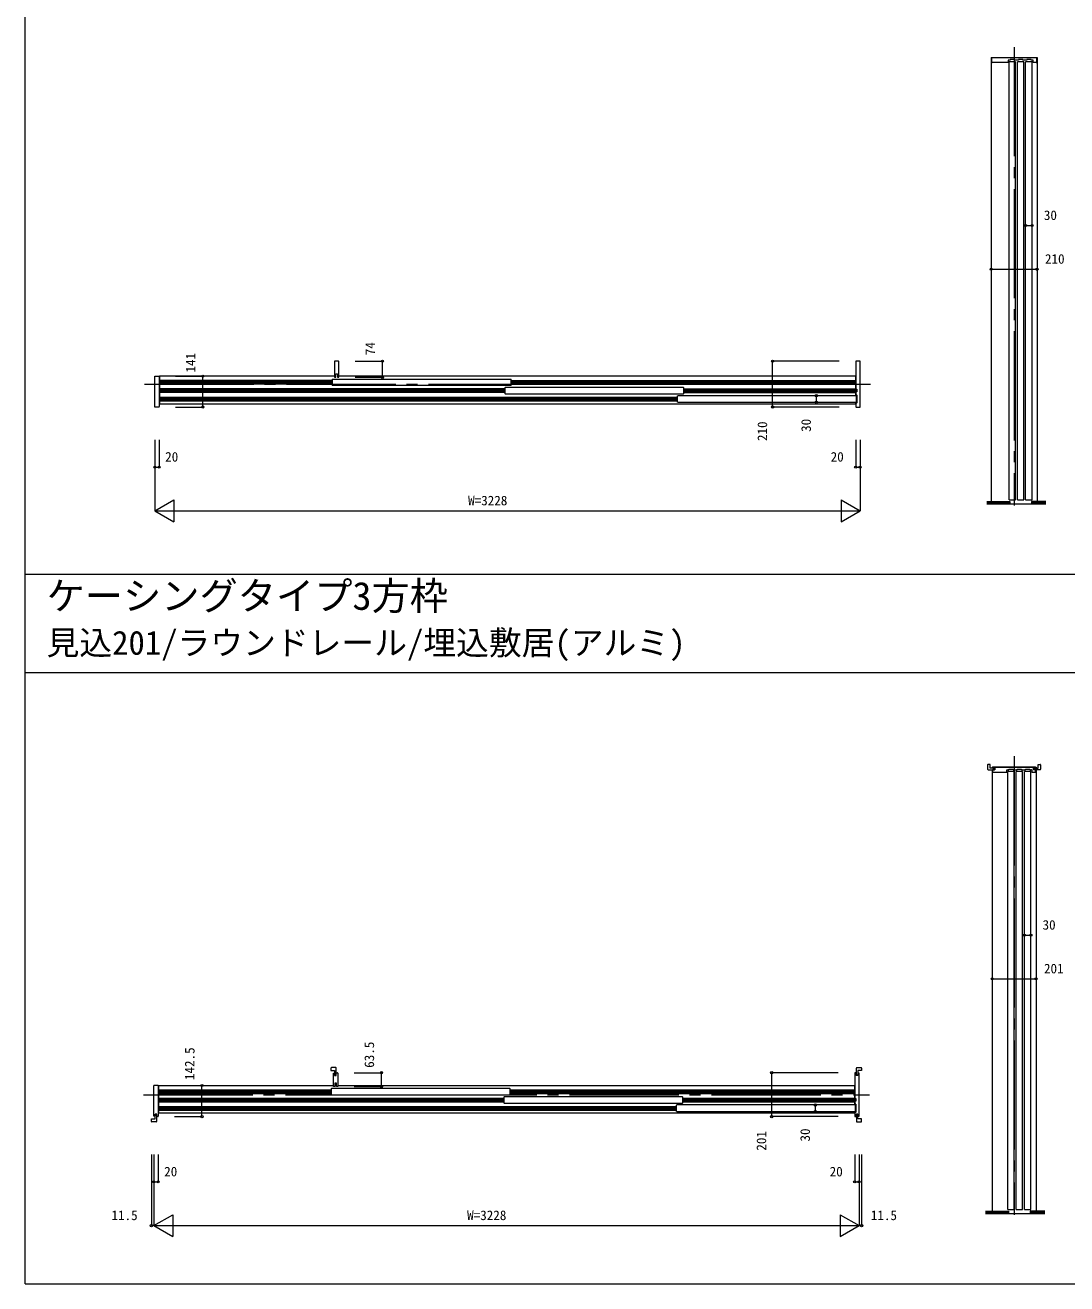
# Model space of a CAD drawing. Units: millimetres, scale not verified. Extents: x -14341 to 14341, y -10000 to 10000.
# Drawn here: x -14341 to -9573, y -10000 to -4240 of the extents above; entities that cross this region are included whole.
import ezdxf
from ezdxf.enums import TextEntityAlignment as Align

# ---------------------------------------------------------------- set-up
doc = ezdxf.new("R2010")
doc.units = ezdxf.units.MM
doc.header["$LTSCALE"] = 50
doc.linetypes.add('USER1', pattern=[13, 10, -1, 1, -1])
doc.layers.add('0-0_0', color=7, linetype='Continuous')
for name, color, linetype, lineweight in [('0-1_YKK_F1', 7, 'Continuous', 18), ('0-4_YKK_N1', 2, 'Continuous', 18), ('0-5_YKK_B1', 4, 'Continuous', 18), ('0-6_YKK_Z1', 7, 'Continuous', 18)]:
    doc.layers.add(name, color=color, linetype=linetype, lineweight=lineweight)
doc.styles.add('ＭＳ ゴシック', font='')
doc.styles.get('ＭＳ ゴシック').set_extended_font_data('MS Gothic')

msp = doc.modelspace()

# ---------------------------------------------------------------- linework, layer by layer
at = {"layer": '0-1_YKK_F1'}
for p, q in [((-14340.51, -10000), (-14340.51, 10000)), ((-14340.51, -6752.5), (14159.49, -6752.5)), ((-14340.51, -7202.5), (14159.49, -7202.5)), ((-14340.51, -10000), (14340.51, -10000))]:
    msp.add_line(p, q, dxfattribs=at)
at = {"layer": '0-4_YKK_N1'}
for p, q in [((-9761.01, -5156.88), (-9731.01, -5156.88)), ((-9919.01, -5356.88), (-9709.01, -5356.88)), ((-12830.01, -5777.5), (-12705.01, -5777.5)), ((-12705.01, -5851.5), (-12705.01, -5777.5)), ((-10919.01, -5987.5), (-10919.01, -5777.5)), ((-10614.01, -5777.5), (-10919.01, -5777.5)), ((-13652.01, -5846.5), (-13527.01, -5846.5)), ((-13527.01, -5987.5), (-13527.01, -5846.5)), ((-12830.01, -5851.5), (-12705.01, -5851.5)), ((-13652.01, -5987.5), (-13527.01, -5987.5)), ((-10614.01, -5987.5), (-10919.01, -5987.5)), ((-10719.01, -5965.5), (-10719.01, -5935.5)), ((-13747.01, -6137.5), (-13747.01, -6462.5)), ((-13727.01, -6137.5), (-13727.01, -6262.5)), ((-10519.01, -6137.5), (-10519.01, -6462.5)), ((-13747.01, -6262.5), (-13727.01, -6262.5)), ((-13747.01, -6462.5), (-13660.41, -6412.5)), ((-13660.41, -6412.5), (-13660.41, -6512.5)), ((-10605.61, -6412.5), (-10605.61, -6512.5)), ((-10605.61, -6412.5), (-10519.01, -6462.5)), ((-13747.01, -6462.5), (-10519.01, -6462.5)), ((-13747.01, -6462.5), (-13660.41, -6512.5)), ((-10605.61, -6512.5), (-10519.01, -6462.5)), ((-9767.01, -8404.38), (-9737.01, -8404.38)), ((-9914.51, -8604.38), (-9713.51, -8604.38)), ((-12834.51, -9034), (-12709.51, -9034)), ((-12709.51, -9097.5), (-12709.51, -9034)), ((-10923.51, -9235), (-10923.51, -9034)), ((-10618.51, -9034), (-10923.51, -9034)), ((-13656.51, -9092.5), (-13531.51, -9092.5)), ((-13531.51, -9235), (-13531.51, -9092.5)), ((-12834.51, -9097.5), (-12709.51, -9097.5)), ((-10723.51, -9211.5), (-10723.51, -9181.5)), ((-13656.51, -9235), (-13531.51, -9235)), ((-10618.51, -9235), (-10923.51, -9235)), ((-13763.01, -9408.5), (-13763.01, -9733.5)), ((-13751.51, -9408.5), (-13751.51, -9733.5)), ((-13731.51, -9408.5), (-13731.51, -9533.5)), ((-10523.51, -9408.5), (-10523.51, -9733.5)), ((-10512.01, -9408.5), (-10512.01, -9733.5)), ((-13751.51, -9533.5), (-13731.51, -9533.5)), ((-13751.51, -9733.5), (-13763.01, -9733.5)), ((-13751.51, -9733.5), (-13664.91, -9683.5)), ((-13751.51, -9733.5), (-10523.51, -9733.5)), ((-13751.51, -9733.5), (-13664.91, -9783.5)), ((-13664.91, -9683.5), (-13664.91, -9783.5)), ((-10610.11, -9683.5), (-10610.11, -9783.5)), ((-10610.11, -9683.5), (-10523.51, -9733.5)), ((-10610.11, -9783.5), (-10523.51, -9733.5)), ((-10523.51, -9733.5), (-10512.01, -9733.5))]:
    msp.add_line(p, q, dxfattribs=at)
for points in [[(-10539.01, -6137.5), (-10539.01, -6262.5), (-10519.01, -6262.5)], [(-10543.51, -9408.5), (-10543.51, -9533.5), (-10523.51, -9533.5)]]:
    msp.add_lwpolyline(points, dxfattribs=at)
for centre in [(-9761.01, -5156.88), (-9731.01, -5156.88), (-9919.01, -5356.88), (-9709.01, -5356.88), (-12705.01, -5777.5), (-10919.01, -5777.5), (-13527.01, -5846.5), (-12705.01, -5851.5), (-10719.01, -5935.5), (-13527.01, -5987.5), (-10919.01, -5987.5), (-10719.01, -5965.5), (-13747.01, -6262.5), (-13727.01, -6262.5), (-10539.01, -6262.5), (-10519.01, -6262.5), (-9767.01, -8404.38), (-9737.01, -8404.38), (-9914.51, -8604.38), (-9713.51, -8604.38), (-12709.51, -9034), (-10923.51, -9034), (-13531.51, -9092.5), (-12709.51, -9097.5), (-10723.51, -9181.5), (-10723.51, -9211.5), (-13531.51, -9235), (-10923.51, -9235), (-13751.51, -9533.5), (-13731.51, -9533.5), (-10543.51, -9533.5), (-10523.51, -9533.5), (-13763.01, -9733.5), (-10512.01, -9733.5)]:
    msp.add_circle(centre, 5, dxfattribs=at)
at = {"layer": '0-5_YKK_B1'}
for p, q in [((-9919.01, -4387.5), (-9919.01, -6420.5)), ((-9919.01, -4387.5), (-9709.01, -4387.5)), ((-9837.01, -6412.5), (-9837.01, -4408.5)), ((-9799.01, -6412.5), (-9799.01, -4408.5)), ((-9761.01, -6412.5), (-9761.01, -4408.5)), ((-9709.01, -4387.5), (-9709.01, -6420.5)), ((-13727.01, -5846.5), (-13727.01, -5985.5)), ((-13726.01, -5846.5), (-13726.01, -5973)), ((-12925.01, -5846.5), (-13726.01, -5846.5)), ((-12935.51, -5866), (-13726.01, -5866)), ((-12935.51, -5868.6), (-13726.01, -5868.6)), ((-12935.51, -5872.8), (-13726.01, -5872.8)), ((-12935.51, -5861.5), (-12933.51, -5859.5)), ((-12935.51, -5861.5), (-12935.51, -5887.5)), ((-12933.51, -5859.5), (-12117.51, -5859.5)), ((-10540.01, -5846.5), (-12905.01, -5846.5)), ((-12117.51, -5859.5), (-12115.51, -5861.5)), ((-12115.51, -5887.5), (-12115.51, -5861.5)), ((-12115.51, -5866), (-10540.01, -5866)), ((-10540.01, -5868.6), (-12115.51, -5868.6)), ((-10540.01, -5872.8), (-12115.51, -5872.8)), ((-10540.01, -5846.5), (-10540.01, -5935.5)), ((-12935.51, -5876.2), (-13726.01, -5876.2)), ((-12935.51, -5880.4), (-13726.01, -5880.4)), ((-12935.51, -5883), (-13726.01, -5883)), ((-12145.51, -5904), (-13726.01, -5904)), ((-12145.51, -5906.6), (-13726.01, -5906.6)), ((-12145.51, -5910.8), (-13726.01, -5910.8)), ((-12145.51, -5914.2), (-13726.01, -5914.2)), ((-12145.51, -5918.4), (-13726.01, -5918.4)), ((-12145.51, -5921), (-13726.01, -5921)), ((-12933.51, -5889.5), (-12935.51, -5887.5)), ((-12117.51, -5889.5), (-12933.51, -5889.5)), ((-12145.51, -5899.5), (-12143.51, -5897.5)), ((-12145.51, -5899.5), (-12145.51, -5925.5)), ((-12143.51, -5927.5), (-12145.51, -5925.5)), ((-11327.51, -5897.5), (-12143.51, -5897.5)), ((-12143.51, -5927.5), (-11327.51, -5927.5)), ((-12117.51, -5889.5), (-12115.51, -5887.5)), ((-10540.01, -5876.2), (-12115.51, -5876.2)), ((-12115.51, -5880.4), (-10540.01, -5880.4)), ((-12115.51, -5883), (-10540.01, -5883)), ((-11327.51, -5897.5), (-11325.51, -5899.5)), ((-11327.51, -5927.5), (-11325.51, -5925.5)), ((-11325.51, -5925.5), (-11325.51, -5899.5)), ((-11325.51, -5904), (-10540.01, -5904)), ((-11325.51, -5906.6), (-10540.01, -5906.6)), ((-11325.51, -5910.8), (-10540.01, -5910.8)), ((-11325.51, -5914.2), (-10540.01, -5914.2)), ((-11325.51, -5918.4), (-10540.01, -5918.4)), ((-11325.51, -5921), (-10540.01, -5921)), ((-10538.01, -5930.5), (-10536.01, -5930.5)), ((-10534.01, -5932.5), (-10534.01, -5968.5)), ((-13726.01, -5942), (-11355.51, -5942)), ((-13726.01, -5944.6), (-11355.51, -5944.6)), ((-13726.01, -5948.8), (-11355.51, -5948.8)), ((-13726.01, -5952.2), (-11355.51, -5952.2)), ((-13726.01, -5956.4), (-11355.51, -5956.4)), ((-13726.01, -5959), (-11355.51, -5959)), ((-13726.01, -5973), (-10540.01, -5973)), ((-11355.51, -5937.5), (-11353.51, -5935.5)), ((-11355.51, -5937.5), (-11355.51, -5963.5)), ((-11353.51, -5965.5), (-11355.51, -5963.5)), ((-10537.51, -5935.5), (-11353.51, -5935.5)), ((-11353.51, -5965.5), (-10537.51, -5965.5)), ((-10540.01, -5965.5), (-10540.01, -5973)), ((-10539.01, -5971.5), (-10539.01, -5985.5)), ((-10536.01, -5970.5), (-10538.01, -5970.5)), ((-10537.51, -5935.5), (-10535.51, -5937.5)), ((-10537.51, -5965.5), (-10535.51, -5963.5)), ((-10535.51, -5963.5), (-10535.51, -5937.5)), ((-9837.01, -6412.5), (-9807.01, -6412.5)), ((-9799.01, -6412.5), (-9769.01, -6412.5)), ((-9761.01, -6412.5), (-9731.01, -6412.5)), ((-9935.01, -7625.5), (-9935.01, -7645.5)), ((-9914.51, -7635), (-9914.51, -7640.5)), ((-9914.51, -7635), (-9713.51, -7635)), ((-9914.51, -7647.5), (-9914.51, -9668)), ((-9843.01, -9660), (-9843.01, -7656)), ((-9805.01, -9660), (-9805.01, -7656)), ((-9767.01, -9660), (-9767.01, -7656)), ((-9713.51, -7635), (-9713.51, -7640.5)), ((-9713.51, -7647.5), (-9713.51, -9668)), ((-9693.01, -7625.5), (-9693.01, -7645.5)), ((-12919.01, -9010.5), (-12939.01, -9010.5)), ((-10534.01, -9010.5), (-10514.01, -9010.5)), ((-13731.51, -9092.5), (-13751.51, -9092.5)), ((-13731.51, -9092.5), (-13731.51, -9233)), ((-13730.51, -9092.5), (-12929.51, -9092.5)), ((-13730.51, -9092.5), (-13730.51, -9219)), ((-12909.51, -9092.5), (-10544.51, -9092.5)), ((-10544.51, -9092.5), (-10544.51, -9181.5)), ((-13730.51, -9112), (-12940.01, -9112)), ((-13730.51, -9114.6), (-12940.01, -9114.6)), ((-13730.51, -9118.8), (-12940.01, -9118.8)), ((-13730.51, -9122.2), (-12940.01, -9122.2)), ((-13730.51, -9126.4), (-12940.01, -9126.4)), ((-13730.51, -9129), (-12940.01, -9129)), ((-13730.51, -9150), (-12150.01, -9150)), ((-13730.51, -9152.6), (-12150.01, -9152.6)), ((-13730.51, -9156.8), (-12150.01, -9156.8)), ((-12940.01, -9107.5), (-12938.01, -9105.5)), ((-12940.01, -9107.5), (-12940.01, -9133.5)), ((-12938.01, -9135.5), (-12940.01, -9133.5)), ((-12122.01, -9105.5), (-12938.01, -9105.5)), ((-12938.01, -9135.5), (-12122.01, -9135.5)), ((-12150.01, -9145.5), (-12148.01, -9143.5)), ((-12150.01, -9145.5), (-12150.01, -9171.5)), ((-11332.01, -9143.5), (-12148.01, -9143.5)), ((-12122.01, -9105.5), (-12120.01, -9107.5)), ((-12122.01, -9135.5), (-12120.01, -9133.5)), ((-12120.01, -9133.5), (-12120.01, -9107.5)), ((-12120.01, -9112), (-10544.51, -9112)), ((-10544.51, -9114.6), (-12120.01, -9114.6)), ((-10544.51, -9118.8), (-12120.01, -9118.8)), ((-10544.51, -9122.2), (-12120.01, -9122.2)), ((-12120.01, -9126.4), (-10544.51, -9126.4)), ((-12120.01, -9129), (-10544.51, -9129)), ((-11332.01, -9143.5), (-11330.01, -9145.5)), ((-11330.01, -9171.5), (-11330.01, -9145.5)), ((-11330.01, -9150), (-10544.51, -9150)), ((-11330.01, -9152.6), (-10544.51, -9152.6)), ((-11330.01, -9156.8), (-10544.51, -9156.8)), ((-13730.51, -9160.2), (-12150.01, -9160.2)), ((-13730.51, -9164.4), (-12150.01, -9164.4)), ((-13730.51, -9167), (-12150.01, -9167)), ((-13730.51, -9188), (-11360.01, -9188)), ((-13730.51, -9190.6), (-11360.01, -9190.6)), ((-13730.51, -9194.8), (-11360.01, -9194.8)), ((-13730.51, -9198.2), (-11360.01, -9198.2)), ((-13730.51, -9202.4), (-11360.01, -9202.4)), ((-13730.51, -9205), (-11360.01, -9205)), ((-12148.01, -9173.5), (-12150.01, -9171.5)), ((-12148.01, -9173.5), (-11332.01, -9173.5)), ((-11360.01, -9183.5), (-11358.01, -9181.5)), ((-11360.01, -9183.5), (-11360.01, -9209.5)), ((-11358.01, -9211.5), (-11360.01, -9209.5)), ((-10542.01, -9181.5), (-11358.01, -9181.5)), ((-11358.01, -9211.5), (-10542.01, -9211.5)), ((-11332.01, -9173.5), (-11330.01, -9171.5)), ((-11330.01, -9160.2), (-10544.51, -9160.2)), ((-11330.01, -9164.4), (-10544.51, -9164.4)), ((-11330.01, -9167), (-10544.51, -9167)), ((-10544.51, -9211.5), (-10544.51, -9219)), ((-10543.51, -9165), (-10543.51, -9175.5)), ((-10542.51, -9176.5), (-10540.51, -9176.5)), ((-10542.01, -9181.5), (-10540.01, -9183.5)), ((-10542.01, -9211.5), (-10540.01, -9209.5)), ((-10540.01, -9209.5), (-10540.01, -9183.5)), ((-10538.51, -9178.5), (-10538.51, -9214.5)), ((-13741.01, -9258.5), (-13761.01, -9258.5)), ((-10544.51, -9219), (-13730.51, -9219)), ((-10543.51, -9217.5), (-10543.51, -9233)), ((-10540.51, -9216.5), (-10542.51, -9216.5)), ((-10534.01, -9258.5), (-10514.01, -9258.5)), ((-9843.01, -9660), (-9813.01, -9660)), ((-9805.01, -9660), (-9775.01, -9660)), ((-9767.01, -9660), (-9737.01, -9660))]:
    msp.add_line(p, q, dxfattribs=at)
for points in [[(-9916.51, -4409.5), (-9916.51, -4387.5), (-9711.51, -4387.5), (-9711.51, -4409.5)], [(-9841.71, -4402.3), (-9841.71, -4411), (-9842.21, -4411.5), (-9914.51, -4411.5)], [(-9755.51, -4400.3), (-9774.51, -4400.3), (-9774.51, -4397.5), (-9793.51, -4397.5), (-9793.51, -4400.3), (-9812.51, -4400.3), (-9812.51, -4397.5), (-9831.51, -4397.5), (-9831.51, -4400.3), (-9839.71, -4400.3)], [(-9807.01, -6412.5), (-9807.01, -4408.5), (-9837.01, -4408.5)], [(-9769.01, -6412.5), (-9769.01, -4408.5), (-9799.01, -4408.5)], [(-9731.01, -6412.5), (-9731.01, -4408.5), (-9761.01, -4408.5)], [(-9728.31, -4400.3), (-9736.51, -4400.3), (-9736.51, -4397.5), (-9755.51, -4397.5), (-9755.51, -4400.3)], [(-9713.51, -4411.5), (-9725.81, -4411.5), (-9726.31, -4411), (-9726.31, -4402.3)], [(-12907.01, -5777.5), (-12925.01, -5777.5), (-12925.01, -5851.5), (-12919.01, -5851.5), (-12919.01, -5835.5)], [(-12919.01, -5835.5), (-12911.01, -5835.5), (-12911.01, -5851.5), (-12905.01, -5851.5), (-12905.01, -5779.5)], [(-10539.01, -5779.5), (-10539.01, -5906), (-10538.51, -5906.5), (-10534.01, -5906.5), (-10534.01, -5907.5), (-10534.01, -5917.5), (-10534.01, -5918.5), (-10538.51, -5918.5)], [(-10537.01, -5987.5), (-10519.01, -5987.5), (-10519.01, -5962.5), (-10519.01, -5802.5), (-10519.01, -5777.5), (-10537.01, -5777.5)], [(-13729.01, -5987.5), (-13747.01, -5987.5), (-13747.01, -5932.5), (-13747.01, -5846.5), (-13727.01, -5846.5)], [(-10538.51, -5918.5), (-10539.01, -5919), (-10539.01, -5929.5)], [(-9924.01, -7640.5), (-9924.01, -7623.5), (-9933.01, -7623.5)], [(-9933.01, -7647.5), (-9903.01, -7647.5), (-9903.01, -7640.5), (-9924.01, -7640.5)], [(-9716.01, -7657), (-9716.01, -7648), (-9723.01, -7648), (-9725.51, -7648), (-9725.51, -7640.3), (-9717.01, -7640.3), (-9716.01, -7639.3), (-9716.01, -7635), (-9912.01, -7635), (-9912.01, -7639.3), (-9911.01, -7640.3), (-9902.51, -7640.3), (-9902.51, -7648), (-9905.01, -7648), (-9912.01, -7648), (-9912.01, -7657)], [(-9910.01, -7659), (-9848.21, -7659), (-9847.71, -7658.5), (-9847.71, -7649.8)], [(-9845.71, -7647.8), (-9837.51, -7647.8), (-9837.51, -7645), (-9818.51, -7645), (-9818.51, -7647.8), (-9799.51, -7647.8), (-9799.51, -7645), (-9780.51, -7645), (-9780.51, -7647.8), (-9761.51, -7647.8), (-9761.51, -7645), (-9742.51, -7645), (-9742.51, -7647.8), (-9734.31, -7647.8)], [(-9813.01, -9660), (-9813.01, -7656), (-9843.01, -7656)], [(-9775.01, -9660), (-9775.01, -7656), (-9805.01, -7656)], [(-9737.01, -9660), (-9737.01, -7656), (-9767.01, -7656)], [(-9732.31, -7649.8), (-9732.31, -7658.5), (-9731.81, -7659), (-9718.01, -7659)], [(-9695.01, -7647.5), (-9725.01, -7647.5), (-9725.01, -7640.5), (-9704.01, -7640.5)], [(-9704.01, -7640.5), (-9704.01, -7623.5), (-9695.01, -7623.5)], [(-12941.01, -9012.5), (-12941.01, -9024.5), (-12924.01, -9024.5), (-12924.01, -9045.5)], [(-12923.51, -9097.5), (-12929.51, -9097.5), (-12929.51, -9036.5), (-12925.21, -9036.5), (-12924.21, -9037.5), (-12924.21, -9046), (-12916.51, -9046), (-12916.51, -9034), (-12911.51, -9034)], [(-12924.01, -9045.5), (-12917.01, -9045.5), (-12917.01, -9012.5)], [(-12909.51, -9036), (-12909.51, -9097.5), (-12915.51, -9097.5), (-12915.51, -9081.5), (-12923.51, -9081.5), (-12923.51, -9097.5)], [(-10543.51, -9036), (-10543.51, -9152), (-10543.01, -9152.5), (-10538.51, -9152.5), (-10538.51, -9153.5), (-10538.51, -9163.5), (-10538.51, -9164.5), (-10543.01, -9164.5), (-10543.51, -9165)], [(-10541.51, -9235), (-10536.51, -9235), (-10536.51, -9228), (-10536.51, -9223), (-10528.81, -9223), (-10528.81, -9231.5), (-10527.81, -9232.5), (-10523.51, -9232.5), (-10523.51, -9036.5), (-10527.81, -9036.5), (-10528.81, -9037.5), (-10528.81, -9046), (-10536.51, -9046), (-10536.51, -9041), (-10536.51, -9034), (-10541.51, -9034)], [(-10529.01, -9045.5), (-10536.01, -9045.5), (-10536.01, -9012.5)], [(-10512.01, -9012.5), (-10512.01, -9024.5), (-10529.01, -9024.5), (-10529.01, -9045.5)], [(-13733.51, -9235), (-13738.51, -9235), (-13738.51, -9228), (-13738.51, -9223), (-13746.21, -9223), (-13746.21, -9231.5), (-13747.21, -9232.5), (-13751.51, -9232.5), (-13751.51, -9092.5)], [(-13763.01, -9256.5), (-13763.01, -9244.5), (-13746.01, -9244.5), (-13746.01, -9223.5)], [(-13746.01, -9223.5), (-13739.01, -9223.5), (-13739.01, -9256.5)], [(-10529.01, -9223.5), (-10536.01, -9223.5), (-10536.01, -9256.5)], [(-10512.01, -9256.5), (-10512.01, -9244.5), (-10529.01, -9244.5), (-10529.01, -9223.5)]]:
    msp.add_lwpolyline(points, dxfattribs=at)
for centre, radius, start, end in [((-9914.51, -4409.5), 2, 180, 270), ((-9839.71, -4402.3), 2, 90, 180), ((-9728.31, -4402.3), 2, 0, 90), ((-9713.51, -4409.5), 2, 270, 0), ((-12907.01, -5779.5), 2, 0, 90), ((-10537.01, -5779.5), 2, 90, 180), ((-10538.01, -5929.5), 1, 180, 270), ((-10536.01, -5932.5), 2, 0, 90), ((-13729.01, -5985.5), 2, 270, 0), ((-10538.01, -5971.5), 1, 90, 180), ((-10537.01, -5985.5), 2, 180, 270), ((-10536.01, -5968.5), 2, 270, 0), ((-9933.01, -7625.5), 2, 90, 180), ((-9933.01, -7645.5), 2, 180, 270), ((-9910.01, -7657), 2, 180, 270), ((-9845.71, -7649.8), 2, 90, 180), ((-9734.31, -7649.8), 2, 0, 90), ((-9718.01, -7657), 2, 270, 0), ((-9695.01, -7625.5), 2, 0, 90), ((-9695.01, -7645.5), 2, 270, 0), ((-12939.01, -9012.5), 2, 90, 180), ((-12919.01, -9012.5), 2, 0, 90), ((-12911.51, -9036), 2, 0, 90), ((-10541.51, -9036), 2, 90, 180), ((-10534.01, -9012.5), 2, 90, 180), ((-10514.01, -9012.5), 2, 0, 90), ((-10542.51, -9175.5), 1, 180, 270), ((-10540.51, -9178.5), 2, 0, 90), ((-10540.51, -9214.5), 2, 270, 0), ((-13761.01, -9256.5), 2, 180, 270), ((-13741.01, -9256.5), 2, 270, 0), ((-13733.51, -9233), 2, 270, 0), ((-10542.51, -9217.5), 1, 90, 180), ((-10541.51, -9233), 2, 180, 270), ((-10534.01, -9256.5), 2, 180, 270), ((-10514.01, -9256.5), 2, 270, 0)]:
    msp.add_arc(centre, radius, start, end, dxfattribs=at)
at = {"layer": '0-6_YKK_Z1', "linetype": 'USER1'}
for p, q in [((-9814.01, -4340), (-9814.01, -6437.5)), ((-13794.51, -5882.5), (-10471.51, -5882.5)), ((-9814.01, -7585.86), (-9814.01, -9685)), ((-13799.01, -9134.5), (-10476.01, -9134.5))]:
    msp.add_line(p, q, dxfattribs=at)
at = {"layer": '0-6_YKK_Z1'}
for p, q in [((-9938.93, -6420.5), (-9834.01, -6420.5)), ((-9938.93, -6422.9), (-9834.01, -6422.9)), ((-9938.93, -6425.3), (-9834.01, -6425.3)), ((-9938.93, -6427.7), (-9834.01, -6427.7)), ((-9938.93, -6430.1), (-9834.01, -6430.1)), ((-9667.96, -6432.5), (-9938.93, -6432.5)), ((-9834.01, -6420.5), (-9834.01, -6432.5)), ((-9667.96, -6420.5), (-9734.01, -6420.5)), ((-9734.01, -6420.5), (-9734.01, -6432.5)), ((-9667.96, -6422.9), (-9734.01, -6422.9)), ((-9667.96, -6425.3), (-9734.01, -6425.3)), ((-9667.96, -6427.7), (-9734.01, -6427.7)), ((-9667.96, -6430.1), (-9734.01, -6430.1)), ((-9944.93, -9668), (-9840.01, -9668)), ((-9944.93, -9670.4), (-9840.01, -9670.4)), ((-9944.93, -9672.8), (-9840.01, -9672.8)), ((-9944.93, -9675.2), (-9840.01, -9675.2)), ((-9840.01, -9668), (-9840.01, -9680)), ((-9673.96, -9668), (-9740.01, -9668)), ((-9740.01, -9668), (-9740.01, -9680)), ((-9673.96, -9670.4), (-9740.01, -9670.4)), ((-9673.96, -9672.8), (-9740.01, -9672.8)), ((-9673.96, -9675.2), (-9740.01, -9675.2)), ((-9944.93, -9677.6), (-9840.01, -9677.6)), ((-9673.96, -9680), (-9944.93, -9680)), ((-9673.96, -9677.6), (-9740.01, -9677.6))]:
    msp.add_line(p, q, dxfattribs=at)

# ---------------------------------------------------------------- texts
at = {"layer": '0-0_0', "style": 'ＭＳ ゴシック'}
for s, height, p in [('ケーシングタイプ3方枠', 128.3, (-14242.51, -6954.22)), ('見込201/ラウンドレール/埋込敷居(アルミ)', 110, (-14242.51, -7154.27))]:
    msp.add_text(s, height=height, dxfattribs=at).set_placement(p, align=Align.BOTTOM_LEFT)
at = {"layer": '0-4_YKK_N1', "color": 7, "style": 'ＭＳ ゴシック'}
for s, p in [('30', (-9677.64, -5144.88)), ('210', (-9672.64, -5344.88)), ('20', (-13699.68, -6250.5)), ('20', (-10653.6, -6250.5)), ('W=3228', (-12313.01, -6450.5)), ('30', (-9683.64, -8392.38)), ('201', (-9677.14, -8592.38)), ('20', (-13704.18, -9521.5)), ('20', (-10658.1, -9521.5)), ('11.5', (-13945.35, -9721.5)), ('W=3228', (-12317.51, -9721.5)), ('11.5', (-10469.67, -9721.5))]:
    msp.add_text(s, height=43.99, dxfattribs=at).set_placement(p, align=Align.BOTTOM_LEFT)
for s, p in [('74', (-12725.77, -5750.44)), ('141', (-13547.77, -5829.44)), ('30', (-10731.01, -6101.25)), ('210', (-10931.01, -6143.21)), ('142.5', (-13552.27, -9067.57)), ('63.5', (-12730.27, -9011.42)), ('201', (-10935.51, -9390.71)), ('30', (-10735.51, -9348.75))]:
    msp.add_text(s, height=43.99, rotation=90, dxfattribs=at).set_placement(p, align=Align.BOTTOM_LEFT)

doc.saveas('drawing.dxf')
